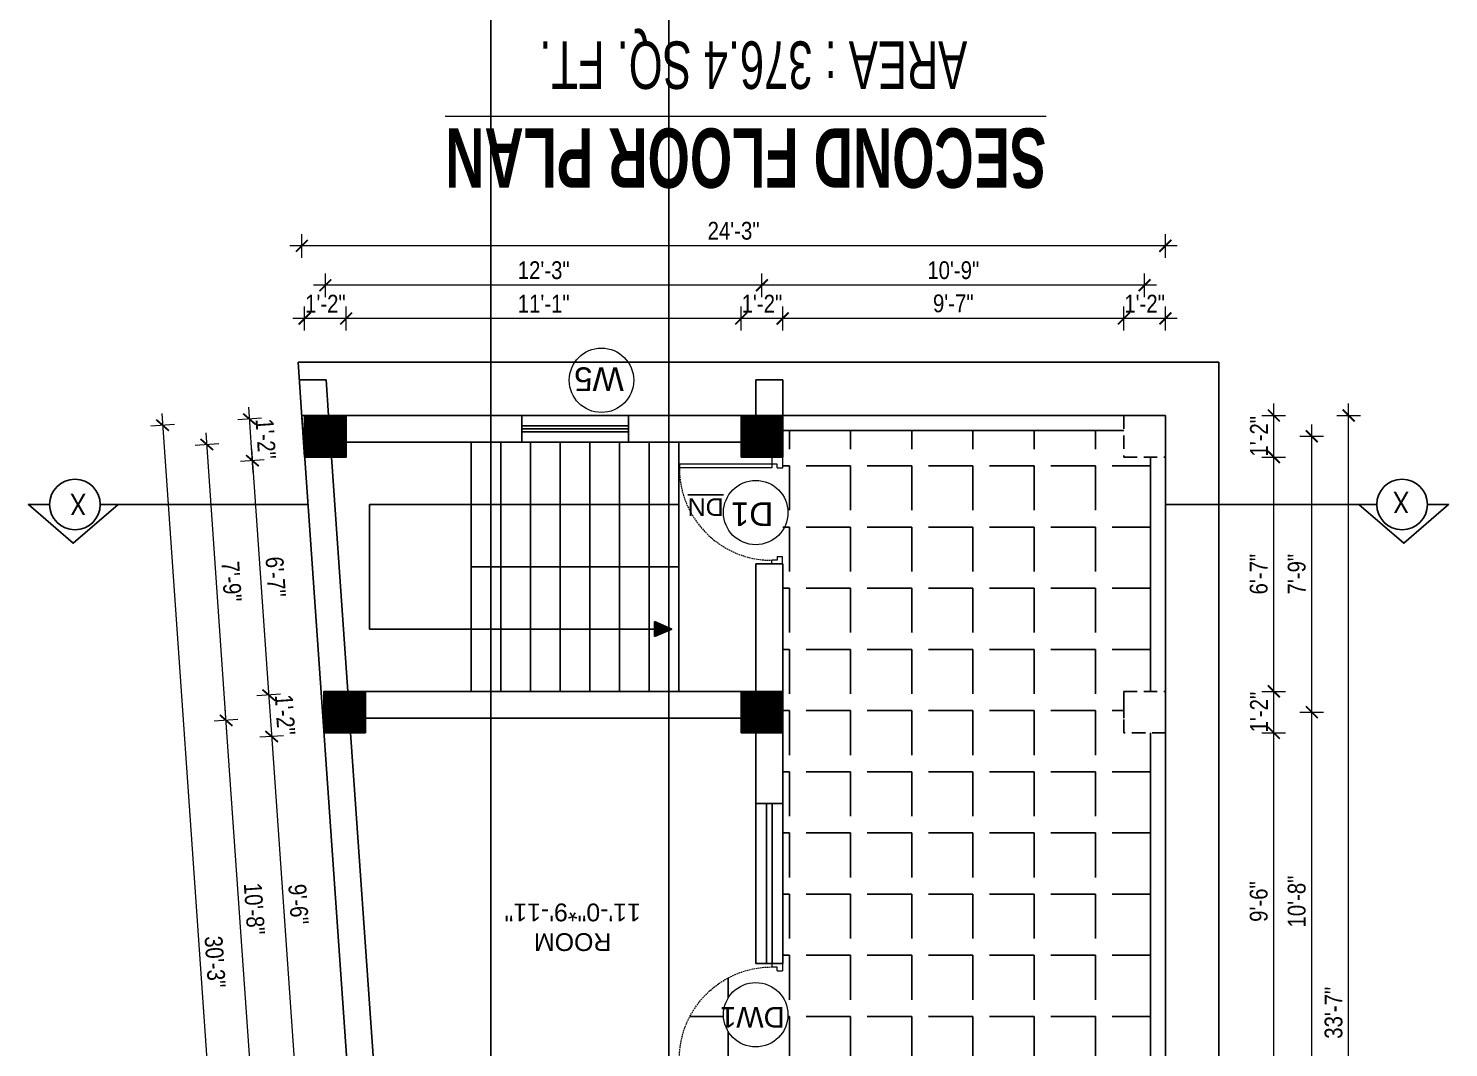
# Model space of a CAD drawing. Header units: inches. Extents: x -5096374 to -5070857, y -3259973 to -3243900.
# Drawn here: x -5078243.2 to -5077764.5, y -3256778.8 to -3256435.2 of the extents above; entities that cross this region are included whole.
import ezdxf

# ---------------------------------------------------------------- set-up
doc = ezdxf.new("R2010")
doc.units = ezdxf.units.IN
doc.header["$LTSCALE"] = 2
doc.header["$MEASUREMENT"] = 0
doc.header["$PDMODE"] = 34
doc.linetypes.add('HIDDEN', pattern=[0.375, 0.25, -0.125])
doc.layers.get('0').update_dxf_attribs({"linetype": 'CONTINUOUS'})
doc.layers.get('DEFPOINTS').update_dxf_attribs({"color": 141, "linetype": 'CONTINUOUS'})
doc.layers.add('A-Hatch', color=7, linetype='CONTINUOUS')
for name, color, linetype, lineweight in [('Annotate-Lite.w', 177, 'CONTINUOUS', 9), ('DIM 1-100', 4, 'CONTINUOUS', 13), ('Door-Window.w', 4, 'CONTINUOUS', 15), ('TEXT', 181, 'CONTINUOUS', 25), ('Text-100.w', 254, 'CONTINUOUS', 9)]:
    doc.layers.add(name, color=color, linetype=linetype, lineweight=lineweight)
doc.styles.add('ARAIL', font='ARIALN.TTF')
doc.styles.add('Arial', font='arial.ttf', dxfattribs={"width": 0.8, "height": 12})
doc.styles.add('arial.', font='arial.ttf')
doc.styles.add('gaurav', font='arial.ttf')
doc.styles.get("Standard").update_dxf_attribs({"font": 'ARIALN.TTF'})
doc.dimstyles.new('1 by 96', dxfattribs={"dimtxt": 6, "dimasz": 4, "dimexe": 4, "dimexo": 4, "dimgap": 2, "dimtad": 1, "dimdec": 0, "dimzin": 0, "dimdsep": 46, "dimlunit": 4, "dimtxsty": 'Standard', "dimblk": 'ARCHTICK', "dimcen": 0, "dimdle": 4, "dimadec": 0, "dimazin": 0, "dimtfac": 1, "dimtdec": 0, "dimtix": 1, "dimtofl": 0, "dimtmove": 1, "dimatfit": 3, "dimldrblk": 'ARCHTICK', "dimfxl": 4, "dimfxlon": 1, "dimtolj": 1, "dimtzin": 0, "dimlwd": -1, "dimlwe": -1, "dimarcsym": 0})
pattern_1 = [(225, (-10168621.82338, -6515373.95875), (0.0883883476483, -0.0883883476483), [])]

# ---------------------------------------------------------------- blocks, each defined once
blk = doc.blocks.new('3-0')
at = {"ltscale": 3}
for p, q in [((11063.05, 10097.68), (11065.97, 10099.9)), ((11065.25, 10097.81), (11066.71, 10098.92)), ((11065.97, 10099.9), (11066.71, 10098.92)), ((11063.05, 10097.68), (11064.53, 10095.73)), ((11065.99, 10096.84), (11064.53, 10095.73)), ((11065.99, 10096.84), (11065.25, 10097.81)), ((11085.5, 10074.13), (11110.32, 10092.96)), ((11086.24, 10073.15), (11111.05, 10091.97)), ((11111.05, 10091.97), (11110.32, 10092.96)), ((11084.04, 10073.02), (11082.57, 10071.91)), ((11082.57, 10071.91), (11084.79, 10068.98)), ((11084.04, 10073.02), (11084.78, 10072.04)), ((11084.78, 10072.04), (11086.24, 10073.15)), ((11084.79, 10068.98), (11087.72, 10071.2)), ((11086.24, 10073.15), (11085.5, 10074.13)), ((11087.72, 10071.2), (11086.24, 10073.15))]:
    blk.add_line(p, q, dxfattribs=at)
at = {"layer": 'Door-Window.w', "color": 9, "linetype": 'HIDDEN', "lineweight": 18}
blk.add_arc((11085.5, 10074.13), 31.16, 37.1906, 127.1465, dxfattribs=at)
blk = doc.blocks.new('_ArchTick')
at = {"color": 0, "linetype": 'ByBlock', "const_width": 0.15}
blk.add_lwpolyline([(-0.5, -0.5), (0.5, 0.5)], dxfattribs=at)
blk = doc.blocks.new('*D1022')
at = {"layer": 'DEFPOINTS', "color": 0, "ltscale": 0.5, "transparency": 16777216}
for p in [(-5077859.97, -3256672.73), (-5077823.42, -3256672.73), (-5077859.97, -3256786.49)]:
    blk.add_point(p, dxfattribs=at)
at = {"layer": 'DIM 1-100', "color": 0, "ltscale": 0.5, "transparency": 16777216}
for p, q in [((-5077823.42, -3256790.49), (-5077823.42, -3256668.73)), ((-5077827.42, -3256672.73), (-5077819.42, -3256672.73)), ((-5077827.42, -3256786.49), (-5077819.42, -3256786.49))]:
    blk.add_line(p, q, dxfattribs=at)
at = {"layer": 'DIM 1-100', "color": 0, "ltscale": 0.5, "transparency": 16777216, "xscale": 4, "yscale": 4, "zscale": 4}
for p, rotation in [((-5077823.42, -3256672.73), 90), ((-5077823.42, -3256786.49), 270)]:
    blk.add_blockref('_ArchTick', p, dxfattribs=dict(at, rotation=rotation))
at = {"layer": 'DIM 1-100', "color": 0, "ltscale": 0.5, "transparency": 16777216, "insert": (-5077828.48, -3256729.61), "char_height": 6, "attachment_point": 5, "rotation": 90}
blk.add_mtext('\\A1;9\'-6"', dxfattribs=at)
blk = doc.blocks.new('*D1023')
at = {"layer": 'DEFPOINTS', "color": 0, "ltscale": 0.5, "transparency": 16777216}
for p in [(-5077859.97, -3256658.73), (-5077823.42, -3256658.73), (-5077859.97, -3256672.73)]:
    blk.add_point(p, dxfattribs=at)
at = {"layer": 'DIM 1-100', "color": 0, "ltscale": 0.5, "transparency": 16777216}
for p, q in [((-5077823.42, -3256676.73), (-5077823.42, -3256654.73)), ((-5077827.42, -3256658.73), (-5077819.42, -3256658.73)), ((-5077827.42, -3256672.73), (-5077819.42, -3256672.73))]:
    blk.add_line(p, q, dxfattribs=at)
at = {"layer": 'DIM 1-100', "color": 0, "ltscale": 0.5, "transparency": 16777216, "xscale": 4, "yscale": 4, "zscale": 4}
for p, rotation in [((-5077823.42, -3256658.73), 90), ((-5077823.42, -3256672.73), 270)]:
    blk.add_blockref('_ArchTick', p, dxfattribs=dict(at, rotation=rotation))
at = {"layer": 'DIM 1-100', "color": 0, "ltscale": 0.5, "transparency": 16777216, "insert": (-5077828.43, -3256665.73), "char_height": 6, "attachment_point": 5, "rotation": 90}
blk.add_mtext('\\A1;1\'-2"', dxfattribs=at)
blk = doc.blocks.new('*D1024')
at = {"layer": 'DEFPOINTS', "color": 0, "ltscale": 0.5, "transparency": 16777216}
for p in [(-5077859.97, -3256579.73), (-5077823.42, -3256579.73), (-5077859.97, -3256658.73)]:
    blk.add_point(p, dxfattribs=at)
at = {"layer": 'DIM 1-100', "color": 0, "ltscale": 0.5, "transparency": 16777216}
for p, q in [((-5077823.42, -3256662.73), (-5077823.42, -3256575.73)), ((-5077827.42, -3256579.73), (-5077819.42, -3256579.73)), ((-5077827.42, -3256658.73), (-5077819.42, -3256658.73))]:
    blk.add_line(p, q, dxfattribs=at)
at = {"layer": 'DIM 1-100', "color": 0, "ltscale": 0.5, "transparency": 16777216, "xscale": 4, "yscale": 4, "zscale": 4}
for p, rotation in [((-5077823.42, -3256579.73), 90), ((-5077823.42, -3256658.73), 270)]:
    blk.add_blockref('_ArchTick', p, dxfattribs=dict(at, rotation=rotation))
at = {"layer": 'DIM 1-100', "color": 0, "ltscale": 0.5, "transparency": 16777216, "insert": (-5077828.48, -3256619.23), "char_height": 6, "attachment_point": 5, "rotation": 90}
blk.add_mtext('\\A1;6\'-7"', dxfattribs=at)
blk = doc.blocks.new('*D1025')
at = {"layer": 'DEFPOINTS', "color": 0, "ltscale": 0.5, "transparency": 16777216}
for p in [(-5077859.97, -3256565.73), (-5077823.42, -3256565.73), (-5077859.97, -3256579.73)]:
    blk.add_point(p, dxfattribs=at)
at = {"layer": 'DIM 1-100', "color": 0, "ltscale": 0.5, "transparency": 16777216}
for p, q in [((-5077823.42, -3256583.73), (-5077823.42, -3256561.73)), ((-5077827.42, -3256565.73), (-5077819.42, -3256565.73)), ((-5077827.42, -3256579.73), (-5077819.42, -3256579.73))]:
    blk.add_line(p, q, dxfattribs=at)
at = {"layer": 'DIM 1-100', "color": 0, "ltscale": 0.5, "transparency": 16777216, "xscale": 4, "yscale": 4, "zscale": 4}
for p, rotation in [((-5077823.42, -3256565.73), 90), ((-5077823.42, -3256579.73), 270)]:
    blk.add_blockref('_ArchTick', p, dxfattribs=dict(at, rotation=rotation))
at = {"layer": 'DIM 1-100', "color": 0, "ltscale": 0.5, "transparency": 16777216, "insert": (-5077828.43, -3256572.73), "char_height": 6, "attachment_point": 5, "rotation": 90}
blk.add_mtext('\\A1;1\'-2"', dxfattribs=at)
blk = doc.blocks.new('*D1027')
at = {"layer": 'DEFPOINTS', "color": 0, "ltscale": 0.5, "transparency": 16777216}
for p in [(-5077866.97, -3256665.73), (-5077810.62, -3256665.73), (-5077866.97, -3256793.49)]:
    blk.add_point(p, dxfattribs=at)
at = {"layer": 'DIM 1-100', "color": 0, "ltscale": 0.5, "transparency": 16777216}
for p, q in [((-5077810.62, -3256797.49), (-5077810.62, -3256661.73)), ((-5077814.62, -3256665.73), (-5077806.62, -3256665.73)), ((-5077814.62, -3256793.49), (-5077806.62, -3256793.49))]:
    blk.add_line(p, q, dxfattribs=at)
at = {"layer": 'DIM 1-100', "color": 0, "ltscale": 0.5, "transparency": 16777216, "xscale": 4, "yscale": 4, "zscale": 4}
for p, rotation in [((-5077810.62, -3256665.73), 90), ((-5077810.62, -3256793.49), 270)]:
    blk.add_blockref('_ArchTick', p, dxfattribs=dict(at, rotation=rotation))
at = {"layer": 'DIM 1-100', "color": 0, "ltscale": 0.5, "transparency": 16777216, "insert": (-5077815.68, -3256729.61), "char_height": 6, "attachment_point": 5, "rotation": 90}
blk.add_mtext('\\A1;10\'-8"', dxfattribs=at)
blk = doc.blocks.new('*D1028')
at = {"layer": 'DEFPOINTS', "color": 0, "ltscale": 0.5, "transparency": 16777216}
for p in [(-5077866.97, -3256572.73), (-5077810.62, -3256572.73), (-5077866.97, -3256665.73)]:
    blk.add_point(p, dxfattribs=at)
at = {"layer": 'DIM 1-100', "color": 0, "ltscale": 0.5, "transparency": 16777216}
for p, q in [((-5077810.62, -3256669.73), (-5077810.62, -3256568.73)), ((-5077814.62, -3256572.73), (-5077806.62, -3256572.73)), ((-5077814.62, -3256665.73), (-5077806.62, -3256665.73))]:
    blk.add_line(p, q, dxfattribs=at)
at = {"layer": 'DIM 1-100', "color": 0, "ltscale": 0.5, "transparency": 16777216, "xscale": 4, "yscale": 4, "zscale": 4}
for p, rotation in [((-5077810.62, -3256572.73), 90), ((-5077810.62, -3256665.73), 270)]:
    blk.add_blockref('_ArchTick', p, dxfattribs=dict(at, rotation=rotation))
at = {"layer": 'DIM 1-100', "color": 0, "ltscale": 0.5, "transparency": 16777216, "insert": (-5077815.68, -3256619.23), "char_height": 6, "attachment_point": 5, "rotation": 90}
blk.add_mtext('\\A1;7\'-9"', dxfattribs=at)
blk = doc.blocks.new('*D1029')
at = {"layer": 'DEFPOINTS', "color": 0, "ltscale": 0.5, "transparency": 16777216}
for p in [(-5077859.97, -3256565.73), (-5077798.19, -3256565.73), (-5077859.97, -3256968.49)]:
    blk.add_point(p, dxfattribs=at)
at = {"layer": 'DIM 1-100', "color": 0, "ltscale": 0.5, "transparency": 16777216}
for p, q in [((-5077798.19, -3256972.49), (-5077798.19, -3256561.73)), ((-5077802.19, -3256565.73), (-5077794.19, -3256565.73)), ((-5077802.19, -3256968.49), (-5077794.19, -3256968.49))]:
    blk.add_line(p, q, dxfattribs=at)
at = {"layer": 'DIM 1-100', "color": 0, "ltscale": 0.5, "transparency": 16777216, "xscale": 4, "yscale": 4, "zscale": 4}
for p, rotation in [((-5077798.19, -3256565.73), 90), ((-5077798.19, -3256968.49), 270)]:
    blk.add_blockref('_ArchTick', p, dxfattribs=dict(at, rotation=rotation))
at = {"layer": 'DIM 1-100', "color": 0, "ltscale": 0.5, "transparency": 16777216, "insert": (-5077803.26, -3256767.11), "char_height": 6, "attachment_point": 5, "rotation": 90}
blk.add_mtext('\\A1;33\'-7"', dxfattribs=at)
blk = doc.blocks.new('*D1034')
at = {"layer": 'DEFPOINTS', "color": 0, "ltscale": 0.5, "transparency": 16777216}
for p in [(-5077873.97, -3256533.02), (-5077873.97, -3256565.73), (-5077859.97, -3256565.73)]:
    blk.add_point(p, dxfattribs=at)
at = {"layer": 'DIM 1-100', "color": 0, "ltscale": 0.5, "transparency": 16777216}
for p, q in [((-5077873.97, -3256537.02), (-5077873.97, -3256529.02)), ((-5077859.97, -3256537.02), (-5077859.97, -3256529.02)), ((-5077855.97, -3256533.02), (-5077877.97, -3256533.02))]:
    blk.add_line(p, q, dxfattribs=at)
at = {"layer": 'DIM 1-100', "color": 0, "ltscale": 0.5, "transparency": 16777216, "xscale": 4, "yscale": 4, "zscale": 4, "rotation": 180}
blk.add_blockref('_ArchTick', (-5077873.97, -3256533.02), dxfattribs=at)
at = {"layer": 'DIM 1-100', "color": 0, "ltscale": 0.5, "transparency": 16777216, "xscale": 4, "yscale": 4, "zscale": 4}
blk.add_blockref('_ArchTick', (-5077859.97, -3256533.02), dxfattribs=at)
at = {"layer": 'DIM 1-100', "color": 0, "ltscale": 0.5, "transparency": 16777216, "insert": (-5077866.97, -3256528.01), "char_height": 6, "attachment_point": 5}
blk.add_mtext('\\A1;1\'-2"', dxfattribs=at)
blk = doc.blocks.new('*D1035')
at = {"layer": 'DEFPOINTS', "color": 0, "ltscale": 0.5, "transparency": 16777216}
for p in [(-5077988.97, -3256533.02), (-5077988.97, -3256565.73), (-5077873.97, -3256565.73)]:
    blk.add_point(p, dxfattribs=at)
at = {"layer": 'DIM 1-100', "color": 0, "ltscale": 0.5, "transparency": 16777216}
for p, q in [((-5077988.97, -3256537.02), (-5077988.97, -3256529.02)), ((-5077873.97, -3256537.02), (-5077873.97, -3256529.02)), ((-5077869.97, -3256533.02), (-5077992.97, -3256533.02))]:
    blk.add_line(p, q, dxfattribs=at)
at = {"layer": 'DIM 1-100', "color": 0, "ltscale": 0.5, "transparency": 16777216, "xscale": 4, "yscale": 4, "zscale": 4, "rotation": 180}
blk.add_blockref('_ArchTick', (-5077988.97, -3256533.02), dxfattribs=at)
at = {"layer": 'DIM 1-100', "color": 0, "ltscale": 0.5, "transparency": 16777216, "xscale": 4, "yscale": 4, "zscale": 4}
blk.add_blockref('_ArchTick', (-5077873.97, -3256533.02), dxfattribs=at)
at = {"layer": 'DIM 1-100', "color": 0, "ltscale": 0.5, "transparency": 16777216, "insert": (-5077931.47, -3256527.96), "char_height": 6, "attachment_point": 5}
blk.add_mtext('\\A1;9\'-7"', dxfattribs=at)
blk = doc.blocks.new('*D1036')
at = {"layer": 'DEFPOINTS', "color": 0, "ltscale": 0.5, "transparency": 16777216}
for p in [(-5078002.97, -3256533.02), (-5078002.97, -3256565.73), (-5077988.97, -3256565.73)]:
    blk.add_point(p, dxfattribs=at)
at = {"layer": 'DIM 1-100', "color": 0, "ltscale": 0.5, "transparency": 16777216}
for p, q in [((-5078002.97, -3256537.02), (-5078002.97, -3256529.02)), ((-5077988.97, -3256537.02), (-5077988.97, -3256529.02)), ((-5077984.97, -3256533.02), (-5078006.97, -3256533.02))]:
    blk.add_line(p, q, dxfattribs=at)
at = {"layer": 'DIM 1-100', "color": 0, "ltscale": 0.5, "transparency": 16777216, "xscale": 4, "yscale": 4, "zscale": 4, "rotation": 180}
blk.add_blockref('_ArchTick', (-5078002.97, -3256533.02), dxfattribs=at)
at = {"layer": 'DIM 1-100', "color": 0, "ltscale": 0.5, "transparency": 16777216, "xscale": 4, "yscale": 4, "zscale": 4}
blk.add_blockref('_ArchTick', (-5077988.97, -3256533.02), dxfattribs=at)
at = {"layer": 'DIM 1-100', "color": 0, "ltscale": 0.5, "transparency": 16777216, "insert": (-5077995.97, -3256528.01), "char_height": 6, "attachment_point": 5}
blk.add_mtext('\\A1;1\'-2"', dxfattribs=at)
blk = doc.blocks.new('*D1037')
at = {"layer": 'DEFPOINTS', "color": 0, "ltscale": 0.5, "transparency": 16777216}
for p in [(-5078136.12, -3256533.02), (-5078136.12, -3256565.73), (-5078002.97, -3256565.73)]:
    blk.add_point(p, dxfattribs=at)
at = {"layer": 'DIM 1-100', "color": 0, "ltscale": 0.5, "transparency": 16777216}
for p, q in [((-5078136.12, -3256537.02), (-5078136.12, -3256529.02)), ((-5078002.97, -3256537.02), (-5078002.97, -3256529.02)), ((-5077998.97, -3256533.02), (-5078140.12, -3256533.02))]:
    blk.add_line(p, q, dxfattribs=at)
at = {"layer": 'DIM 1-100', "color": 0, "ltscale": 0.5, "transparency": 16777216, "xscale": 4, "yscale": 4, "zscale": 4, "rotation": 180}
blk.add_blockref('_ArchTick', (-5078136.12, -3256533.02), dxfattribs=at)
at = {"layer": 'DIM 1-100', "color": 0, "ltscale": 0.5, "transparency": 16777216, "xscale": 4, "yscale": 4, "zscale": 4}
blk.add_blockref('_ArchTick', (-5078002.97, -3256533.02), dxfattribs=at)
at = {"layer": 'DIM 1-100', "color": 0, "ltscale": 0.5, "transparency": 16777216, "insert": (-5078069.54, -3256528.01), "char_height": 6, "attachment_point": 5}
blk.add_mtext('\\A1;11\'-1"', dxfattribs=at)
blk = doc.blocks.new('*D1038')
at = {"layer": 'DEFPOINTS', "color": 0, "ltscale": 0.5, "transparency": 16777216}
for p in [(-5078150.12, -3256533.02), (-5078150.12, -3256565.73), (-5078136.12, -3256565.73)]:
    blk.add_point(p, dxfattribs=at)
at = {"layer": 'DIM 1-100', "color": 0, "ltscale": 0.5, "transparency": 16777216}
for p, q in [((-5078150.12, -3256537.02), (-5078150.12, -3256529.02)), ((-5078136.12, -3256537.02), (-5078136.12, -3256529.02)), ((-5078132.12, -3256533.02), (-5078154.12, -3256533.02))]:
    blk.add_line(p, q, dxfattribs=at)
at = {"layer": 'DIM 1-100', "color": 0, "ltscale": 0.5, "transparency": 16777216, "xscale": 4, "yscale": 4, "zscale": 4, "rotation": 180}
blk.add_blockref('_ArchTick', (-5078150.12, -3256533.02), dxfattribs=at)
at = {"layer": 'DIM 1-100', "color": 0, "ltscale": 0.5, "transparency": 16777216, "xscale": 4, "yscale": 4, "zscale": 4}
blk.add_blockref('_ArchTick', (-5078136.12, -3256533.02), dxfattribs=at)
at = {"layer": 'DIM 1-100', "color": 0, "ltscale": 0.5, "transparency": 16777216, "insert": (-5078143.12, -3256528.01), "char_height": 6, "attachment_point": 5}
blk.add_mtext('\\A1;1\'-2"', dxfattribs=at)
blk = doc.blocks.new('*D1039')
at = {"layer": 'DEFPOINTS', "color": 0, "ltscale": 0.5, "transparency": 16777216}
for p in [(-5077995.97, -3256521.83), (-5077995.97, -3256572.73), (-5077866.97, -3256572.73)]:
    blk.add_point(p, dxfattribs=at)
at = {"layer": 'DIM 1-100', "color": 0, "ltscale": 0.5, "transparency": 16777216}
for p, q in [((-5077995.97, -3256525.83), (-5077995.97, -3256517.83)), ((-5077866.97, -3256525.83), (-5077866.97, -3256517.83)), ((-5077862.97, -3256521.83), (-5077999.97, -3256521.83))]:
    blk.add_line(p, q, dxfattribs=at)
at = {"layer": 'DIM 1-100', "color": 0, "ltscale": 0.5, "transparency": 16777216, "xscale": 4, "yscale": 4, "zscale": 4, "rotation": 180}
blk.add_blockref('_ArchTick', (-5077995.97, -3256521.83), dxfattribs=at)
at = {"layer": 'DIM 1-100', "color": 0, "ltscale": 0.5, "transparency": 16777216, "xscale": 4, "yscale": 4, "zscale": 4}
blk.add_blockref('_ArchTick', (-5077866.97, -3256521.83), dxfattribs=at)
at = {"layer": 'DIM 1-100', "color": 0, "ltscale": 0.5, "transparency": 16777216, "insert": (-5077931.47, -3256516.77), "char_height": 6, "attachment_point": 5}
blk.add_mtext('\\A1;10\'-9"', dxfattribs=at)
blk = doc.blocks.new('*D1040')
at = {"layer": 'DEFPOINTS', "color": 0, "ltscale": 0.5, "transparency": 16777216}
for p in [(-5078143.12, -3256521.83), (-5078143.12, -3256572.73), (-5077995.97, -3256572.73)]:
    blk.add_point(p, dxfattribs=at)
at = {"layer": 'DIM 1-100', "color": 0, "ltscale": 0.5, "transparency": 16777216}
for p, q in [((-5078143.12, -3256525.83), (-5078143.12, -3256517.83)), ((-5077995.97, -3256525.83), (-5077995.97, -3256517.83)), ((-5077991.97, -3256521.83), (-5078147.12, -3256521.83))]:
    blk.add_line(p, q, dxfattribs=at)
at = {"layer": 'DIM 1-100', "color": 0, "ltscale": 0.5, "transparency": 16777216, "xscale": 4, "yscale": 4, "zscale": 4, "rotation": 180}
blk.add_blockref('_ArchTick', (-5078143.12, -3256521.83), dxfattribs=at)
at = {"layer": 'DIM 1-100', "color": 0, "ltscale": 0.5, "transparency": 16777216, "xscale": 4, "yscale": 4, "zscale": 4}
blk.add_blockref('_ArchTick', (-5077995.97, -3256521.83), dxfattribs=at)
at = {"layer": 'DIM 1-100', "color": 0, "ltscale": 0.5, "transparency": 16777216, "insert": (-5078069.54, -3256516.77), "char_height": 6, "attachment_point": 5}
blk.add_mtext('\\A1;12\'-3"', dxfattribs=at)
blk = doc.blocks.new('*D1041')
at = {"layer": 'DEFPOINTS', "color": 0, "ltscale": 0.5, "transparency": 16777216}
for p in [(-5078151.09, -3256508.53), (-5078151.09, -3256565.73), (-5077859.97, -3256565.73)]:
    blk.add_point(p, dxfattribs=at)
at = {"layer": 'DIM 1-100', "color": 0, "ltscale": 0.5, "transparency": 16777216}
for p, q in [((-5078151.09, -3256512.53), (-5078151.09, -3256504.53)), ((-5077859.97, -3256512.53), (-5077859.97, -3256504.53)), ((-5077855.97, -3256508.53), (-5078155.09, -3256508.53))]:
    blk.add_line(p, q, dxfattribs=at)
at = {"layer": 'DIM 1-100', "color": 0, "ltscale": 0.5, "transparency": 16777216, "xscale": 4, "yscale": 4, "zscale": 4, "rotation": 180}
blk.add_blockref('_ArchTick', (-5078151.09, -3256508.53), dxfattribs=at)
at = {"layer": 'DIM 1-100', "color": 0, "ltscale": 0.5, "transparency": 16777216, "xscale": 4, "yscale": 4, "zscale": 4}
blk.add_blockref('_ArchTick', (-5077859.97, -3256508.53), dxfattribs=at)
at = {"layer": 'DIM 1-100', "color": 0, "ltscale": 0.5, "transparency": 16777216, "insert": (-5078005.53, -3256503.47), "char_height": 6, "attachment_point": 5}
blk.add_mtext('\\A1;24\'-3"', dxfattribs=at)
blk = doc.blocks.new('*D1042')
at = {"layer": 'DEFPOINTS', "color": 0, "ltscale": 0.5, "transparency": 16777216}
for p in [(-5078168.7, -3256566.96), (-5078151.09, -3256565.73), (-5078150.12, -3256579.73)]:
    blk.add_point(p, dxfattribs=at)
at = {"layer": 'DIM 1-100', "color": 0, "ltscale": 0.5, "transparency": 16777216}
for p, q in [((-5078167.44, -3256584.95), (-5078168.97, -3256562.97)), ((-5078164.71, -3256566.68), (-5078172.69, -3256567.23)), ((-5078163.73, -3256580.68), (-5078171.71, -3256581.23))]:
    blk.add_line(p, q, dxfattribs=at)
at = {"layer": 'DIM 1-100', "color": 0, "ltscale": 0.5, "transparency": 16777216, "xscale": 4, "yscale": 4, "zscale": 4}
for p, rotation in [((-5078168.7, -3256566.96), 93.98810611649257), ((-5078167.72, -3256580.96), 273.9881061164926)]:
    blk.add_blockref('_ArchTick', p, dxfattribs=dict(at, rotation=rotation))
at = {"layer": 'DIM 1-100', "color": 0, "ltscale": 0.5, "transparency": 16777216, "insert": (-5078163.21, -3256573.61), "char_height": 6, "attachment_point": 5, "rotation": 273.9881}
blk.add_mtext('\\A1;1\'-2"', dxfattribs=at)
blk = doc.blocks.new('*D1043')
at = {"layer": 'DEFPOINTS', "color": 0, "ltscale": 0.5, "transparency": 16777216}
for p in [(-5078150.12, -3256579.73), (-5078162.21, -3256660), (-5078143.98, -3256658.73)]:
    blk.add_point(p, dxfattribs=at)
at = {"layer": 'DIM 1-100', "color": 0, "ltscale": 0.5, "transparency": 16777216}
for p, q in [((-5078168, -3256576.97), (-5078161.93, -3256663.99)), ((-5078163.73, -3256580.68), (-5078171.71, -3256581.23)), ((-5078158.22, -3256659.72), (-5078166.2, -3256660.28))]:
    blk.add_line(p, q, dxfattribs=at)
at = {"layer": 'DIM 1-100', "color": 0, "ltscale": 0.5, "transparency": 16777216, "xscale": 4, "yscale": 4, "zscale": 4}
for p, rotation in [((-5078167.72, -3256580.96), 93.98810614916262), ((-5078162.21, -3256660), 273.9881061491626)]:
    blk.add_blockref('_ArchTick', p, dxfattribs=dict(at, rotation=rotation))
at = {"layer": 'DIM 1-100', "color": 0, "ltscale": 0.5, "transparency": 16777216, "insert": (-5078159.91, -3256620.13), "char_height": 6, "attachment_point": 5, "rotation": 273.9881}
blk.add_mtext('\\A1;6\'-7"', dxfattribs=at)
blk = doc.blocks.new('*D1044')
at = {"layer": 'DEFPOINTS', "color": 0, "ltscale": 0.5, "transparency": 16777216}
for p in [(-5078143.98, -3256658.73), (-5078161.24, -3256673.96), (-5078143.63, -3256672.73)]:
    blk.add_point(p, dxfattribs=at)
at = {"layer": 'DIM 1-100', "color": 0, "ltscale": 0.5, "transparency": 16777216}
for p, q in [((-5078158.22, -3256659.72), (-5078166.2, -3256660.28)), ((-5078162.49, -3256656.01), (-5078160.96, -3256677.95)), ((-5078157.25, -3256673.68), (-5078165.23, -3256674.23))]:
    blk.add_line(p, q, dxfattribs=at)
at = {"layer": 'DIM 1-100', "color": 0, "ltscale": 0.5, "transparency": 16777216, "xscale": 4, "yscale": 4, "zscale": 4}
for p, rotation in [((-5078162.21, -3256660), 93.98810614916262), ((-5078161.24, -3256673.96), 273.9881061491626)]:
    blk.add_blockref('_ArchTick', p, dxfattribs=dict(at, rotation=rotation))
at = {"layer": 'DIM 1-100', "color": 0, "ltscale": 0.5, "transparency": 16777216, "insert": (-5078156.72, -3256666.63), "char_height": 6, "attachment_point": 5, "rotation": 273.9881}
blk.add_mtext('\\A1;1\'-2"', dxfattribs=at)
blk = doc.blocks.new('*D1045')
at = {"layer": 'DEFPOINTS', "color": 0, "ltscale": 0.5, "transparency": 16777216}
for p in [(-5078143.63, -3256672.73), (-5078153.3, -3256787.78), (-5078134.73, -3256786.49)]:
    blk.add_point(p, dxfattribs=at)
at = {"layer": 'DIM 1-100', "color": 0, "ltscale": 0.5, "transparency": 16777216}
for p, q in [((-5078157.25, -3256673.68), (-5078165.23, -3256674.23)), ((-5078161.51, -3256669.97), (-5078153.02, -3256791.77)), ((-5078149.31, -3256787.5), (-5078157.29, -3256788.06))]:
    blk.add_line(p, q, dxfattribs=at)
at = {"layer": 'DIM 1-100', "color": 0, "ltscale": 0.5, "transparency": 16777216, "xscale": 4, "yscale": 4, "zscale": 4}
for p, rotation in [((-5078161.24, -3256673.96), 93.98810614916262), ((-5078153.3, -3256787.78), 273.9881061491626)]:
    blk.add_blockref('_ArchTick', p, dxfattribs=dict(at, rotation=rotation))
at = {"layer": 'DIM 1-100', "color": 0, "ltscale": 0.5, "transparency": 16777216, "insert": (-5078152.22, -3256730.52), "char_height": 6, "attachment_point": 5, "rotation": 273.9881}
blk.add_mtext('\\A1;9\'-6"', dxfattribs=at)
blk = doc.blocks.new('*D1052')
at = {"layer": 'DEFPOINTS', "color": 0, "ltscale": 0.5, "transparency": 16777216}
for p in [(-5078176.59, -3256668.52), (-5078136.63, -3256665.73), (-5078127.73, -3256793.49)]:
    blk.add_point(p, dxfattribs=at)
at = {"layer": 'DIM 1-100', "color": 0, "ltscale": 0.5, "transparency": 16777216}
for p, q in [((-5078167.41, -3256800.26), (-5078176.87, -3256664.52)), ((-5078172.6, -3256668.24), (-5078180.58, -3256668.79)), ((-5078163.69, -3256796), (-5078171.67, -3256796.55))]:
    blk.add_line(p, q, dxfattribs=at)
at = {"layer": 'DIM 1-100', "color": 0, "ltscale": 0.5, "transparency": 16777216, "xscale": 4, "yscale": 4, "zscale": 4}
for p, rotation in [((-5078176.59, -3256668.52), 93.98810614916262), ((-5078167.68, -3256796.27), 273.9881061491626)]:
    blk.add_blockref('_ArchTick', p, dxfattribs=dict(at, rotation=rotation))
at = {"layer": 'DIM 1-100', "color": 0, "ltscale": 0.5, "transparency": 16777216, "insert": (-5078167.09, -3256732.04), "char_height": 6, "attachment_point": 5, "rotation": 273.9881}
blk.add_mtext('\\A1;10\'-8"', dxfattribs=at)
blk = doc.blocks.new('*D1053')
at = {"layer": 'DEFPOINTS', "color": 0, "ltscale": 0.5, "transparency": 16777216}
for p in [(-5078143.12, -3256572.73), (-5078183.08, -3256575.52), (-5078136.63, -3256665.73)]:
    blk.add_point(p, dxfattribs=at)
at = {"layer": 'DIM 1-100', "color": 0, "ltscale": 0.5, "transparency": 16777216}
for p, q in [((-5078176.31, -3256672.51), (-5078183.35, -3256571.52)), ((-5078179.09, -3256575.24), (-5078187.07, -3256575.79)), ((-5078172.6, -3256668.24), (-5078180.58, -3256668.79))]:
    blk.add_line(p, q, dxfattribs=at)
at = {"layer": 'DIM 1-100', "color": 0, "ltscale": 0.5, "transparency": 16777216, "xscale": 4, "yscale": 4, "zscale": 4}
for p, rotation in [((-5078183.08, -3256575.52), 93.98810614916262), ((-5078176.59, -3256668.52), 273.9881061491626)]:
    blk.add_blockref('_ArchTick', p, dxfattribs=dict(at, rotation=rotation))
at = {"layer": 'DIM 1-100', "color": 0, "ltscale": 0.5, "transparency": 16777216, "insert": (-5078174.78, -3256621.66), "char_height": 6, "attachment_point": 5, "rotation": 273.9881}
blk.add_mtext('\\A1;7\'-9"', dxfattribs=at)
blk = doc.blocks.new('*D1055')
at = {"layer": 'DEFPOINTS', "color": 0, "ltscale": 0.5, "transparency": 16777216}
for p in [(-5078151.09, -3256565.73), (-5078125.81, -3256928.33), (-5078172.73, -3256931.6)]:
    blk.add_point(p, dxfattribs=at)
at = {"layer": 'DIM 1-100', "color": 0, "ltscale": 0.5, "transparency": 16777216}
for p, q in [((-5078194.02, -3256568.72), (-5078202, -3256569.28)), ((-5078198.29, -3256565.01), (-5078172.46, -3256935.59)), ((-5078168.74, -3256931.32), (-5078176.72, -3256931.88))]:
    blk.add_line(p, q, dxfattribs=at)
at = {"layer": 'DIM 1-100', "color": 0, "ltscale": 0.5, "transparency": 16777216, "xscale": 4, "yscale": 4, "zscale": 4}
for p, rotation in [((-5078198.01, -3256569), 93.98810611425189), ((-5078172.73, -3256931.6), 273.9881061142519)]:
    blk.add_blockref('_ArchTick', p, dxfattribs=dict(at, rotation=rotation))
at = {"layer": 'DIM 1-100', "color": 0, "ltscale": 0.5, "transparency": 16777216, "insert": (-5078180.32, -3256749.95), "char_height": 6, "attachment_point": 5, "rotation": 273.9881}
blk.add_mtext('\\A1;30\'-3"', dxfattribs=at)

msp = doc.modelspace()

# ---------------------------------------------------------------- hatches: boundary and pattern name
at = {"layer": 'A-Hatch', "ltscale": 0.5}
h = msp.add_hatch(dxfattribs=at)
h.set_pattern_fill('ANSI31', color=256, angle=180)
h.set_pattern_definition(pattern_1)
h.paths.add_polyline_path([(-5078136.12, -3256579.73), (-5078136.12, -3256565.73), (-5078150.12, -3256565.73), (-5078150.12, -3256579.73)])
h = msp.add_hatch(dxfattribs=at)
h.set_pattern_fill('ANSI31', color=256, angle=180)
h.set_pattern_definition(pattern_1)
h.paths.add_polyline_path([(-5078002.97, -3256579.73), (-5077988.97, -3256579.73), (-5077988.97, -3256565.73), (-5078002.97, -3256565.73)])
h = msp.add_hatch(dxfattribs=at)
h.set_pattern_fill('ANGLE', color=256, scale=75, angle=180)
h.set_pattern_definition([(180, (-10168030.464, -6515373.959), (-3e-15, -20.625), [15, -5.625]), (270, (-10168030.464, -6515373.959), (20.625, -4e-15), [15, -5.625])])
h.paths.add_polyline_path([(-5077988.97, -3256914.33), (-5077988.97, -3256928.33), (-5077997.97, -3256928.33), (-5077997.97, -3256974.26), (-5077988.97, -3256974.26), (-5077988.97, -3256983.2), (-5077873.97, -3256965.58), (-5077873.97, -3256954.49), (-5077864.97, -3256954.49), (-5077864.97, -3256800.49), (-5077873.97, -3256800.49), (-5077873.97, -3256786.49), (-5077864.97, -3256786.49), (-5077864.97, -3256672.73), (-5077873.97, -3256672.73), (-5077873.97, -3256658.73), (-5077864.97, -3256658.73), (-5077864.97, -3256579.73), (-5077873.97, -3256579.73), (-5077873.97, -3256570.73), (-5077988.97, -3256570.73), (-5077988.97, -3256579.73), (-5077988.97, -3256658.73), (-5077988.97, -3256672.73), (-5077988.97, -3256750.49), (-5077989, -3256752.94), (-5077990.83, -3256752.94), (-5077990.83, -3256751.71), (-5077992.67, -3256751.71), (-5077992.67, -3256751.66, 0.413988), (-5078023.8, -3256782.82), (-5077992.64, -3256782.82), (-5077992.64, -3256784.04), (-5077990.81, -3256784.04), (-5077990.81, -3256782.82), (-5077988.97, -3256782.82), (-5077988.97, -3256786.49), (-5077988.97, -3256800.49), (-5077988.97, -3256804.16), (-5077990.81, -3256804.16), (-5077990.81, -3256802.94), (-5077992.64, -3256802.94), (-5077992.64, -3256804.16), (-5078023.8, -3256804.16, 0.413988), (-5077992.67, -3256835.32), (-5077992.67, -3256835.26), (-5077990.83, -3256835.26), (-5077990.83, -3256834.04), (-5077989, -3256834.04), (-5077989, -3256836.49), (-5077988.97, -3256836.49), (-5077988.97, -3256843.49)])
h.paths.add_polyline_path([(-5078008.93, -3256819.21, -1), (-5077987.22, -3256819.21, -1)], flags=16)
h.paths.add_polyline_path([(-5078008.93, -3256767.77, -1), (-5077987.22, -3256767.77, -1)], flags=16)
h.paths.add_polyline_path([(-5077905.76, -3256777.45), (-5077948.81, -3256777.45), (-5077948.81, -3256799.92), (-5077905.76, -3256799.92)], flags=24)
h.paths.add_polyline_path([(-5077985.82, -3256761.28), (-5078011.05, -3256761.28), (-5078011.05, -3256775.71), (-5077985.82, -3256775.71)], flags=24)
h.paths.add_polyline_path([(-5077985.82, -3256812.92), (-5078011.05, -3256812.92), (-5078011.05, -3256827.34), (-5077985.82, -3256827.34)], flags=24)
h = msp.add_hatch(dxfattribs=at)
h.set_pattern_fill('ANSI31', color=256, angle=180)
h.set_pattern_definition([(225, (-10169292.68518, -6515373.95875), (0.0883883476483, -0.0883883476483), [])])
h.paths.add_polyline_path([(-5078032.23, -3256635.22), (-5078032.23, -3256640.24), (-5078026.31, -3256637.73)])
h = msp.add_hatch(dxfattribs=at)
h.set_pattern_fill('ANSI31', color=256, angle=180)
h.set_pattern_definition([(225, (-10168621.47479, -6515373.95875), (0.0883883476483, -0.0883883476483), [])])
h.paths.add_polyline_path([(-5078143.63, -3256672.73), (-5078129.63, -3256672.73), (-5078129.63, -3256658.73), (-5078143.63, -3256658.73)])
h = msp.add_hatch(dxfattribs=at)
h.set_pattern_fill('ANSI31', color=256, angle=180)
h.set_pattern_definition(pattern_1)
h.paths.add_polyline_path([(-5078002.97, -3256672.73), (-5077988.97, -3256672.73), (-5077988.97, -3256660.95), (-5077988.97, -3256660.95), (-5077988.97, -3256658.73), (-5078002.97, -3256658.73)])

# ---------------------------------------------------------------- linework, layer by layer
at = {"ltscale": 0.5}
for p, q in [((-5077841.97, -3256547.73), (-5078152.35, -3256547.73)), ((-5078150.12, -3256579.73), (-5078152.35, -3256547.73)), ((-5077841.97, -3256965.73), (-5077841.97, -3256547.73)), ((-5078142.91, -3256553.73), (-5078151.93, -3256553.73)), ((-5078142.07, -3256565.73), (-5078142.91, -3256553.73)), ((-5077988.97, -3256553.73), (-5077997.97, -3256553.73)), ((-5077997.97, -3256553.73), (-5077997.97, -3256565.73)), ((-5077988.97, -3256565.73), (-5077988.97, -3256553.73)), ((-5078151.09, -3256565.73), (-5078124.56, -3256946.33)), ((-5077859.97, -3256565.73), (-5078151.09, -3256565.73)), ((-5078076.94, -3256574.73), (-5078076.94, -3256565.73)), ((-5078040.94, -3256569.23), (-5078076.94, -3256569.23)), ((-5078040.94, -3256574.73), (-5078040.94, -3256565.73)), ((-5077859.97, -3256800.49), (-5077859.97, -3256565.73)), ((-5078040.94, -3256570.23), (-5078076.94, -3256570.23)), ((-5078040.94, -3256571.23), (-5078076.94, -3256571.23)), ((-5077873.97, -3256570.73), (-5077988.97, -3256570.73)), ((-5078136.12, -3256574.73), (-5078002.97, -3256574.73)), ((-5078093.94, -3256616.73), (-5078093.94, -3256574.73)), ((-5078083.94, -3256616.73), (-5078083.94, -3256574.73)), ((-5078073.94, -3256616.73), (-5078073.94, -3256574.73)), ((-5078063.94, -3256616.73), (-5078063.94, -3256574.73)), ((-5078053.94, -3256616.73), (-5078053.94, -3256574.73)), ((-5078043.94, -3256616.73), (-5078043.94, -3256574.73)), ((-5078033.94, -3256616.73), (-5078033.94, -3256574.73)), ((-5078023.94, -3256616.73), (-5078023.94, -3256574.73)), ((-5078141.09, -3256579.73), (-5078135.59, -3256658.73)), ((-5077864.97, -3256658.73), (-5077864.97, -3256579.73)), ((-5077864.97, -3256658.73), (-5077864.97, -3256579.73)), ((-5078023.94, -3256595.73), (-5078128.22, -3256595.73)), ((-5078128.22, -3256595.73), (-5078128.22, -3256637.73)), ((-5078093.94, -3256616.73), (-5078023.94, -3256616.73)), ((-5078093.94, -3256658.73), (-5078093.94, -3256616.73)), ((-5078083.94, -3256658.73), (-5078083.94, -3256616.73)), ((-5078073.94, -3256658.73), (-5078073.94, -3256616.73)), ((-5078063.94, -3256658.73), (-5078063.94, -3256616.73)), ((-5078053.94, -3256658.73), (-5078053.94, -3256616.73)), ((-5078043.94, -3256658.73), (-5078043.94, -3256616.73)), ((-5078033.94, -3256658.73), (-5078033.94, -3256616.73)), ((-5078023.94, -3256658.73), (-5078023.94, -3256616.73)), ((-5077997.97, -3256615.73), (-5077997.97, -3256658.73)), ((-5077997.97, -3256615.73), (-5077988.97, -3256615.73)), ((-5077988.97, -3256615.73), (-5077988.97, -3256658.73)), ((-5078026.31, -3256637.73), (-5078032.23, -3256635.22)), ((-5078032.23, -3256635.22), (-5078032.23, -3256640.24)), ((-5078128.22, -3256637.73), (-5078032.23, -3256637.73)), ((-5078026.31, -3256637.73), (-5078032.23, -3256640.24)), ((-5078002.97, -3256658.73), (-5078129.63, -3256658.73)), ((-5077873.97, -3256667.73), (-5077873.97, -3256658.73)), ((-5078002.97, -3256667.73), (-5078129.63, -3256667.73)), ((-5078134.61, -3256672.73), (-5078126.68, -3256786.49)), ((-5077997.97, -3256750.49), (-5077997.97, -3256672.73)), ((-5077988.97, -3256750.49), (-5077988.97, -3256672.73)), ((-5077864.97, -3256786.49), (-5077864.97, -3256672.73)), ((-5077997.97, -3256696.49), (-5077988.97, -3256696.49)), ((-5077994.47, -3256696.49), (-5077994.47, -3256750.49)), ((-5077992.47, -3256696.49), (-5077992.47, -3256750.49)), ((-5077997.97, -3256750.49), (-5077988.97, -3256750.49))]:
    msp.add_line(p, q, dxfattribs=at)
for p in [(-5078087.39, -3256928.33), (-5078027.39, -3256928.33)]:
    msp.add_xline(p, (0, 1), dxfattribs=at)
for points in [[(-5078136.12, -3256579.73), (-5078150.12, -3256579.73), (-5078150.12, -3256565.73), (-5078136.12, -3256565.73)], [(-5078002.97, -3256579.73), (-5077988.97, -3256579.73), (-5077988.97, -3256565.73), (-5078002.97, -3256565.73)], [(-5078129.63, -3256672.73), (-5078143.63, -3256672.73), (-5078143.63, -3256658.73), (-5078129.63, -3256658.73)], [(-5078002.97, -3256672.73), (-5077988.97, -3256672.73), (-5077988.97, -3256658.73), (-5078002.97, -3256658.73)]]:
    msp.add_lwpolyline(points, close=True, dxfattribs=at)
at = {"linetype": 'HIDDEN', "ltscale": 9}
for points in [[(-5077873.97, -3256579.73), (-5077859.97, -3256579.73), (-5077859.97, -3256565.73), (-5077873.97, -3256565.73)], [(-5077859.97, -3256672.73), (-5077873.97, -3256672.73), (-5077873.97, -3256658.73), (-5077859.97, -3256658.73)]]:
    msp.add_lwpolyline(points, close=True, dxfattribs=at)
at = {"layer": 'Annotate-Lite.w', "ltscale": 0.005}
for centre in [(-5078050.06, -3256553.84), (-5077998.07, -3256598.45), (-5077998.07, -3256767.77)]:
    msp.add_circle(centre, 10.86, dxfattribs=at)
at = {"layer": 'TEXT'}
for points in [[(-5078236.1, -3256595.73), (-5078243.24, -3256595.73), (-5078228.1, -3256608.81), (-5078212.96, -3256595.73)], [(-5078149, -3256595.73), (-5078219.03, -3256595.73)], [(-5077859.97, -3256595.73), (-5077788.7, -3256595.73)], [(-5077771.64, -3256595.73), (-5077764.5, -3256595.73), (-5077779.64, -3256608.81), (-5077794.78, -3256595.73)]]:
    msp.add_lwpolyline(points, dxfattribs=at)
for centre in [(-5078227.56, -3256595.73), (-5077780.17, -3256595.73)]:
    msp.add_circle(centre, 8.53, dxfattribs=at)

# ---------------------------------------------------------------- block references
at = {"layer": 'Door-Window.w', "linetype": 'ByBlock'}
for p, xscale, yscale, zscale, rotation in [((-5063075.24, -3255259.17), 0.9997910039624013, 0.9997910039624013, 0.9997910039624013, 142.8094047801952), ((-5063075.24, -3258107.05), -0.9997910039624013, 0.9997910039624012, 0.9997910039624012, 37.19059521980472)]:
    msp.add_blockref('3-0', p, dxfattribs=dict(at, xscale=xscale, yscale=yscale, zscale=zscale, rotation=rotation))

# ---------------------------------------------------------------- texts
at = {"layer": 'Annotate-Lite.w', "ltscale": 0.005, "attachment_point": 1, "rotation": 180, "style": 'gaurav'}
for s, insert, char_height in [('W5', (-5078042.52, -3256557.49), 8), ('D1', (-5077992.15, -3256603.01), 8), ('DW1', (-5077988.32, -3256772.14), 7)]:
    msp.add_mtext_dynamic_manual_height_columns(s, width=8, gutter_width=100, heights=[0], dxfattribs=dict(at, insert=insert, char_height=char_height))
at = {"layer": 'TEXT', "char_height": 7.2, "rotation": 180, "style": 'ARAIL'}
for insert, attachment_point in [((-5078223.73, -3256599.23), 1), ((-5077783.26, -3256598.57), 3)]:
    msp.add_mtext_dynamic_manual_height_columns('X', width=125.4648, gutter_width=90, heights=[0], dxfattribs=dict(at, insert=insert, attachment_point=attachment_point))
at = {"layer": 'TEXT', "lineweight": -2, "insert": (-5078014.94, -3256596.62), "char_height": 6, "width": 127.5059, "attachment_point": 5, "rotation": 180, "style": 'arial.'}
msp.add_mtext('{\\LDN}', dxfattribs=at)
at = {"layer": 'TEXT', "lineweight": -2, "insert": (-5078059.77, -3256738.23), "char_height": 6, "attachment_point": 5, "rotation": 180, "style": 'arial.'}
msp.add_mtext_dynamic_manual_height_columns('{\\W1;ROOM\\P11\'-0"*9\'-11"}', width=45.7314, gutter_width=30, heights=[0], dxfattribs=at)
at = {"layer": 'Text-100.w', "insert": (-5077998.89, -3256488.94), "char_height": 20, "width": 569.1024, "attachment_point": 2, "rotation": 180, "style": 'Arial'}
msp.add_mtext('\\A1;{\\fArial Narrow|b1|i0|c0|p34;\\L SECOND FLOOR PLAN\\P\\fArial Narrow|b0|i0|c0|p34;\\H0.8x;\\lAREA : 376.4 SQ. FT.\\H1.02306x; }', dxfattribs=at)

# ---------------------------------------------------------------- dimensions: what is measured, and where the dimension line sits
at = {"layer": 'DIM 1-100', "ltscale": 0.5}
for base, p1, p2, angle, picture, middle in [((-5078151.09, -3256508.53), (-5077859.97, -3256565.73), (-5078151.09, -3256565.73), 180, '*D1041', (-5078005.53, -3256503.47)), ((-5078143.12, -3256521.83), (-5077995.97, -3256572.73), (-5078143.12, -3256572.73), 180, '*D1040', (-5078069.54, -3256516.77)), ((-5077995.97, -3256521.83), (-5077866.97, -3256572.73), (-5077995.97, -3256572.73), 180, '*D1039', (-5077931.47, -3256516.77)), ((-5078136.12, -3256533.02), (-5078002.97, -3256565.73), (-5078136.12, -3256565.73), 180, '*D1037', (-5078069.54, -3256528.01)), ((-5077988.97, -3256533.02), (-5077873.97, -3256565.73), (-5077988.97, -3256565.73), 180, '*D1035', (-5077931.47, -3256527.96)), ((-5077798.19, -3256565.73), (-5077859.97, -3256968.49), (-5077859.97, -3256565.73), 270, '*D1029', (-5077803.26, -3256767.11)), ((-5077810.62, -3256572.73), (-5077866.97, -3256665.73), (-5077866.97, -3256572.73), 270, '*D1028', (-5077815.68, -3256619.23)), ((-5078183.08, -3256575.52), (-5078136.63, -3256665.73), (-5078143.12, -3256572.73), 273.9881, '*D1053', (-5078174.78, -3256621.66)), ((-5078162.21, -3256660), (-5078150.12, -3256579.73), (-5078143.98, -3256658.73), 273.9881, '*D1043', (-5078159.91, -3256620.13)), ((-5077823.42, -3256579.73), (-5077859.97, -3256658.73), (-5077859.97, -3256579.73), 270, '*D1024', (-5077828.48, -3256619.23)), ((-5078176.59, -3256668.52), (-5078127.73, -3256793.49), (-5078136.63, -3256665.73), 273.9881, '*D1052', (-5078167.09, -3256732.04)), ((-5077810.62, -3256665.73), (-5077866.97, -3256793.49), (-5077866.97, -3256665.73), 270, '*D1027', (-5077815.68, -3256729.61)), ((-5077823.42, -3256672.73), (-5077859.97, -3256786.49), (-5077859.97, -3256672.73), 270, '*D1022', (-5077828.48, -3256729.61)), ((-5078153.3, -3256787.78), (-5078143.63, -3256672.73), (-5078134.73, -3256786.49), 273.9881, '*D1045', (-5078152.22, -3256730.52))]:
    dim = msp.add_linear_dim(base=base, p1=p1, p2=p2, angle=angle, dimstyle='1 by 96', dxfattribs=at)
    dim.commit()
    dim.dimension.update_dxf_attribs({"geometry": picture, "text_midpoint": middle})
for base, p1, p2, angle, picture, middle, dimtype in [((-5078150.12, -3256533.02), (-5078136.12, -3256565.73), (-5078150.12, -3256565.73), 180, '*D1038', (-5078143.12, -3256533.02), 160), ((-5078002.97, -3256533.02), (-5077988.97, -3256565.73), (-5078002.97, -3256565.73), 180, '*D1036', (-5077995.97, -3256533.02), 160), ((-5077873.97, -3256533.02), (-5077859.97, -3256565.73), (-5077873.97, -3256565.73), 180, '*D1034', (-5077866.97, -3256533.02), 160), ((-5078168.7, -3256566.96), (-5078150.12, -3256579.73), (-5078151.09, -3256565.73), 93.9881, '*D1042', (-5078168.21, -3256573.96), 161), ((-5077823.42, -3256565.73), (-5077859.97, -3256579.73), (-5077859.97, -3256565.73), 270, '*D1025', (-5077823.42, -3256572.73), 160), ((-5077823.42, -3256658.73), (-5077859.97, -3256672.73), (-5077859.97, -3256658.73), 270, '*D1023', (-5077823.42, -3256665.73), 160), ((-5078161.24, -3256673.96), (-5078143.98, -3256658.73), (-5078143.63, -3256672.73), 273.9881, '*D1044', (-5078161.72, -3256666.98), 160)]:
    dim = msp.add_linear_dim(base=base, p1=p1, p2=p2, angle=angle, dimstyle='1 by 96', dxfattribs=at)
    dim.commit()
    dim.dimension.update_dxf_attribs({"geometry": picture, "text_midpoint": middle, "dimtype": dimtype})
dim = msp.add_aligned_dim(p1=(-5078151.09, -3256565.73), p2=(-5078125.81, -3256928.33), distance=-47.04, dimstyle='1 by 96', dxfattribs=at)
dim.commit()
dim.dimension.update_dxf_attribs({"geometry": '*D1055', "text_midpoint": (-5078180.32, -3256749.95)})

doc.saveas('drawing.dxf')
